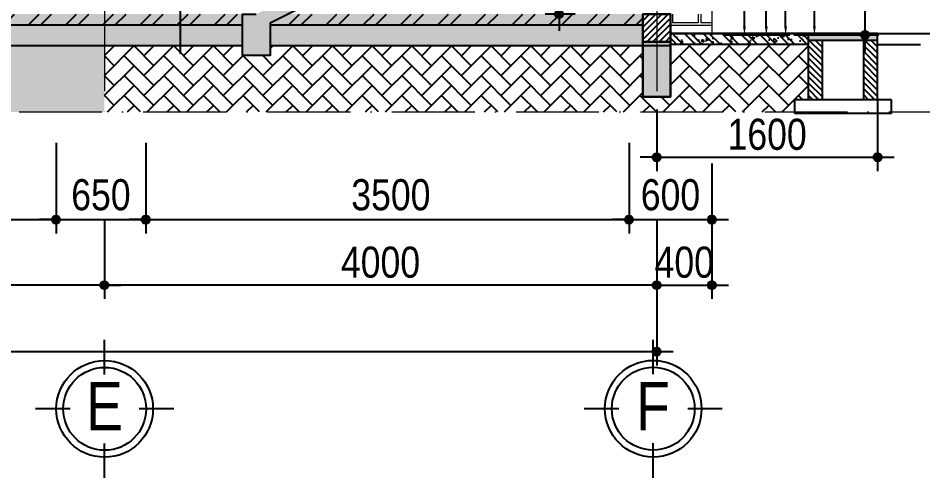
# Model space of a CAD drawing. Extents: x -1107188 to -523840, y 39692 to 514392.
# Drawn here: x -1045230 to -1038677, y 371638 to 374969 of the extents above; entities that cross this region are included whole.
import ezdxf
from ezdxf.enums import TextEntityAlignment as Align

# ---------------------------------------------------------------- set-up
doc = ezdxf.new("R2010")
doc.units = 0
doc.linetypes.add('ACAD_ISO10W100', pattern=[18, 12, -3, 0, -3])
doc.layers.get('DEFPOINTS').update_dxf_attribs({"linetype": 'CONTINUOUS'})
for name, color, linetype, lineweight in [('00-THEP', 1, 'CONTINUOUS', 18), ('CAY', 84, 'CONTINUOUS', 5), ('HACHT', 8, 'CONTINUOUS', 5), ('NET-THAY', 2, 'CONTINUOUS', 13), ('TRUC', 24, 'CONTINUOUS', 0)]:
    doc.layers.add(name, color=color, linetype=linetype, lineweight=lineweight)
for name, color, linetype in [('009', 251, 'CONTINUOUS'), ('04', 4, 'CONTINUOUS'), ('DIM', 1, 'CONTINUOUS'), ('TAGS', 60, 'CONTINUOUS'), ('TEXT', 7, 'CONTINUOUS'), ('TUONG', 131, 'CONTINUOUS')]:
    doc.layers.add(name, color=color, linetype=linetype)
doc.styles.add('HEL-CONDENSE', font='')
doc.styles.add('KICHTHUOC', font='', dxfattribs={"width": 0.8})
doc.styles.get("Standard").update_dxf_attribs({"font": ''})
doc.styles.add('VNI-HELVE-CONDENSEN', font='')
doc.styles.get('HEL-CONDENSE').set_extended_font_data('VNI-Helve-Condense')
doc.styles.get('KICHTHUOC').set_extended_font_data('VNI-Helve-Condense')
doc.styles.get('Standard').set_extended_font_data('VNI-Helve-Condense')
doc.styles.get('VNI-HELVE-CONDENSEN').set_extended_font_data('VNI-Helve-Condense')
doc.dimstyles.new('D100', dxfattribs={"dimtxt": 225, "dimasz": 1.2, "dimexe": 100, "dimexo": 0, "dimgap": 50, "dimtad": 1, "dimdec": 0, "dimzin": 13, "dimdsep": 46, "dimtxsty": 'HEL-CONDENSE', "dimblk": 'D50', "dimcen": 0, "dimclrd": 1, "dimclre": 1, "dimclrt": 7, "dimadec": 0, "dimazin": 0, "dimtfac": 1, "dimtdec": 0, "dimtmove": 0, "dimatfit": 3, "dimldrblk": 'D50', "dimfxl": 1, "dimtolj": 1, "dimtzin": 13, "dimarcsym": 0})
doc.dimstyles.new('DIM 25', dxfattribs={"dimtxt": 2.5, "dimasz": 2.5, "dimexe": 1.25, "dimexo": 0.625, "dimtad": 1, "dimdec": 0, "dimtxsty": 'KICHTHUOC', "dimcen": 2.5, "dimclrd": 1, "dimclre": 1, "dimclrt": 2, "dimadec": 0, "dimazin": 0, "dimtfac": 1, "dimtdec": 0, "dimtix": 1, "dimtmove": 0, "dimatfit": 3, "dimfxl": 6, "dimfxlon": 1, "dimarcsym": 0})
doc.dimstyles.get("Standard").update_dxf_attribs({"dimtxt": 0.18, "dimasz": 0.18, "dimexe": 0.18, "dimexo": 0.0625, "dimgap": 0.09, "dimtad": 0, "dimtih": 1, "dimtoh": 1, "dimdec": 4, "dimzin": 0, "dimdsep": 46, "dimtxsty": 'Standard', "dimcen": 0.09, "dimadec": 0, "dimazin": 0, "dimtfac": 1, "dimtdec": 4, "dimtofl": 0, "dimtmove": 0, "dimatfit": 3, "dimfxl": 1, "dimtolj": 1, "dimtzin": 0, "dimarcsym": 0})
pattern_1 = [(45, (-2381730.1, 168509.04), (1e-14, 143.684098), [304.8, -101.6]), (135, (-2381658.26, 168580.88), (1e-14, 143.684098), [304.8, -101.6])]

# ---------------------------------------------------------------- blocks, each defined once
blk = doc.blocks.new('D50')
at = {"layer": 'DIM'}
blk.add_hatch(color=256, dxfattribs=at).paths.add_polyline_path([(25, 0, 1), (-25, 0, 1)])
blk.add_line((25, 0), (100, 0), dxfattribs=at)
blk.add_circle((0, 0), 25, dxfattribs=at)
blk = doc.blocks.new('*D1035')
at = {"layer": 'DEFPOINTS', "color": 0, "transparency": 16777216}
for p in [(-1044604.9, 373509), (-1040604.9, 373509), (-1044604.9, 373034.4)]:
    blk.add_point(p, dxfattribs=at)
at = {"layer": 'DIM', "color": 1, "lineweight": -2, "transparency": 16777216}
for p, q in [((-1044604.9, 373509), (-1044604.9, 372934.4)), ((-1040604.9, 373509), (-1040604.9, 372934.4)), ((-1040606.1, 373034.4), (-1044603.7, 373034.4))]:
    blk.add_line(p, q, dxfattribs=at)
at = {"layer": 'DIM', "color": 1, "lineweight": -2, "transparency": 16777216, "xscale": 1.199999999999999, "yscale": 1.199999999999999, "zscale": 1.199999999999999}
for p, rotation in [((-1044604.9, 373034.4), 179.9999999999992), ((-1040604.9, 373034.4), 359.9999999999992)]:
    blk.add_blockref('D50', p, dxfattribs=dict(at, rotation=rotation))
at = {"layer": 'DIM', "color": 7, "transparency": 16777216, "insert": (-1042604.9, 373199.3), "char_height": 225, "attachment_point": 5, "style": 'HEL-CONDENSE'}
blk.add_mtext('\\A1;4000', dxfattribs=at)
blk = doc.blocks.new('*D1036')
at = {"layer": 'DEFPOINTS', "color": 0, "transparency": 16777216}
for p in [(-1046604.9, 373509), (-1044604.9, 373509), (-1046604.9, 373034.4)]:
    blk.add_point(p, dxfattribs=at)
at = {"layer": 'DIM', "color": 1, "lineweight": -2, "transparency": 16777216}
for p, q in [((-1046604.9, 373509), (-1046604.9, 372934.4)), ((-1044604.9, 373509), (-1044604.9, 372934.4)), ((-1044606.1, 373034.4), (-1046603.7, 373034.4))]:
    blk.add_line(p, q, dxfattribs=at)
at = {"layer": 'DIM', "color": 1, "lineweight": -2, "transparency": 16777216, "xscale": 1.199999999999999, "yscale": 1.199999999999999, "zscale": 1.199999999999999, "rotation": 180}
blk.add_blockref('D50', (-1046604.9, 373034.4), dxfattribs=at)
at = {"layer": 'DIM', "color": 1, "lineweight": -2, "transparency": 16777216, "xscale": 1.199999999999999, "yscale": 1.199999999999999, "zscale": 1.199999999999999}
blk.add_blockref('D50', (-1044604.9, 373034.4), dxfattribs=at)
at = {"layer": 'DIM', "color": 7, "transparency": 16777216, "insert": (-1045604.9, 373199.3), "char_height": 225, "attachment_point": 5, "style": 'HEL-CONDENSE'}
blk.add_mtext('\\A1;2000', dxfattribs=at)
blk = doc.blocks.new('*D1039')
at = {"layer": 'DEFPOINTS', "color": 0, "transparency": 16777216}
for p in [(-1055504.9, 373509), (-1040604.9, 373509), (-1040604.9, 372552.8)]:
    blk.add_point(p, dxfattribs=at)
at = {"layer": 'DIM', "color": 1, "lineweight": -2, "transparency": 16777216}
for p, q in [((-1055504.9, 373509), (-1055504.9, 372452.8)), ((-1040604.9, 373509), (-1040604.9, 372452.8)), ((-1055503.7, 372552.8), (-1040606.1, 372552.8))]:
    blk.add_line(p, q, dxfattribs=at)
at = {"layer": 'DIM', "color": 1, "lineweight": -2, "transparency": 16777216, "xscale": 1.199999999999999, "yscale": 1.199999999999999, "zscale": 1.199999999999999, "rotation": 180}
blk.add_blockref('D50', (-1055504.9, 372552.8), dxfattribs=at)
at = {"layer": 'DIM', "color": 1, "lineweight": -2, "transparency": 16777216, "xscale": 1.199999999999999, "yscale": 1.199999999999999, "zscale": 1.199999999999999}
blk.add_blockref('D50', (-1040604.9, 372552.8), dxfattribs=at)
at = {"layer": 'DIM', "color": 7, "transparency": 16777216, "insert": (-1048054.9, 372717.7), "char_height": 225, "attachment_point": 5, "style": 'HEL-CONDENSE'}
blk.add_mtext('\\A1;14900', dxfattribs=at)
blk = doc.blocks.new('A$C206177D3')
at = {"layer": 'TAGS', "ltscale": 1000}
for p, q in [((-36.6, 240.1), (-36.6, 490.1)), ((-286.6, -9.9), (-536.6, -9.9)), ((463.4, -9.9), (213.4, -9.9)), ((-36.6, -509.9), (-36.6, -259.9))]:
    blk.add_line(p, q, dxfattribs=at)
blk.add_circle((-36.6, -9.9), 350, dxfattribs=at)
at = {"layer": 'TAGS', "color": 254, "ltscale": 1000}
blk.add_circle((-36.6, -9.9), 300, dxfattribs=at)
at = {"layer": 'TAGS', "ltscale": 1000, "style": 'VNI-HELVE-CONDENSEN'}
blk.add_attdef('A', text='', height=350, dxfattribs=at).set_placement((-38.3, -165.6), align=Align.CENTER)
blk = doc.blocks.new('*D1042')
at = {"layer": 'DEFPOINTS', "color": 0, "transparency": 16777216}
for p in [(-1040604.9, 373509), (-1040204.9, 373503.2), (-1040204.9, 373034.4)]:
    blk.add_point(p, dxfattribs=at)
at = {"layer": 'DIM', "color": 1, "lineweight": -2, "transparency": 16777216}
for p, q in [((-1040604.9, 373509), (-1040604.9, 372934.4)), ((-1040204.9, 373503.2), (-1040204.9, 372934.4)), ((-1040603.7, 373034.4), (-1040206.1, 373034.4))]:
    blk.add_line(p, q, dxfattribs=at)
at = {"layer": 'DIM', "color": 1, "lineweight": -2, "transparency": 16777216, "xscale": 1.199999999999999, "yscale": 1.199999999999999, "zscale": 1.199999999999999, "rotation": 180}
blk.add_blockref('D50', (-1040604.9, 373034.4), dxfattribs=at)
at = {"layer": 'DIM', "color": 1, "lineweight": -2, "transparency": 16777216, "xscale": 1.199999999999999, "yscale": 1.199999999999999, "zscale": 1.199999999999999}
blk.add_blockref('D50', (-1040204.9, 373034.4), dxfattribs=at)
at = {"layer": 'DIM', "color": 7, "transparency": 16777216, "insert": (-1040404.9, 373199.3), "char_height": 225, "attachment_point": 5, "style": 'HEL-CONDENSE'}
blk.add_mtext('\\A1;400', dxfattribs=at)
blk = doc.blocks.new('*D1102')
at = {"layer": 'DEFPOINTS', "color": 0, "linetype": 'Continuous', "transparency": 16777216}
for p in [(-1039588.2, 375897.3), (-1039588.2, 374847.3), (-1039096.5, 374847.3)]:
    blk.add_point(p, dxfattribs=at)
at = {"layer": 'DIM', "color": 1, "linetype": 'Continuous', "lineweight": -2, "transparency": 16777216}
for p, q in [((-1039588.2, 375897.3), (-1038996.5, 375897.3)), ((-1039096.5, 375896.1), (-1039096.5, 374848.5)), ((-1039588.2, 374847.3), (-1038996.5, 374847.3))]:
    blk.add_line(p, q, dxfattribs=at)
at = {"layer": 'DIM', "color": 1, "linetype": 'Continuous', "lineweight": -2, "transparency": 16777216, "xscale": 1.199999999999999, "yscale": 1.199999999999999, "zscale": 1.199999999999999}
for p, rotation in [((-1039096.5, 375897.3), 90), ((-1039096.5, 374847.3), 270)]:
    blk.add_blockref('D50', p, dxfattribs=dict(at, rotation=rotation))
at = {"layer": 'DIM', "color": 7, "linetype": 'Continuous', "transparency": 16777216, "insert": (-1039261.4, 375372.3), "char_height": 225, "attachment_point": 5, "rotation": 90, "style": 'HEL-CONDENSE'}
blk.add_mtext('\\A1;1050', dxfattribs=at)
blk = doc.blocks.new('*D1203')
at = {"layer": 'DEFPOINTS', "color": 0, "linetype": 'Continuous', "transparency": 16777216}
for p in [(-1041312.1, 375897.3), (-1041195.9, 375897.3), (-1041195.9, 374997.3)]:
    blk.add_point(p, dxfattribs=at)
at = {"layer": 'DIM', "color": 1, "linetype": 'Continuous', "lineweight": -2, "transparency": 16777216}
for p, q in [((-1041195.9, 375897.3), (-1041412.1, 375897.3)), ((-1041312.1, 374998.5), (-1041312.1, 375896.1)), ((-1041195.9, 374997.3), (-1041412.1, 374997.3))]:
    blk.add_line(p, q, dxfattribs=at)
at = {"layer": 'DIM', "color": 1, "linetype": 'Continuous', "lineweight": -2, "transparency": 16777216, "xscale": 1.199999999999999, "yscale": 1.199999999999999, "zscale": 1.199999999999999}
for p, rotation in [((-1041312.1, 375897.3), 90), ((-1041312.1, 374997.3), 270)]:
    blk.add_blockref('D50', p, dxfattribs=dict(at, rotation=rotation))
at = {"layer": 'DIM', "color": 7, "linetype": 'Continuous', "transparency": 16777216, "insert": (-1041477, 375447.3), "char_height": 225, "attachment_point": 5, "rotation": 90, "style": 'HEL-CONDENSE'}
blk.add_mtext('\\A1;900', dxfattribs=at)
blk = doc.blocks.new('*D1229')
at = {"layer": 'DEFPOINTS', "color": 0, "linetype": 'Continuous', "transparency": 16777216}
for p in [(-1046254.9, 374066.2), (-1044954.9, 374066.2), (-1044954.9, 373509)]:
    blk.add_point(p, dxfattribs=at)
at = {"layer": 'DIM', "color": 1, "linetype": 'Continuous', "lineweight": -2, "transparency": 16777216}
for p, q in [((-1046254.9, 374066.2), (-1046254.9, 373409)), ((-1044954.9, 374066.2), (-1044954.9, 373409)), ((-1046253.7, 373509), (-1044956.1, 373509))]:
    blk.add_line(p, q, dxfattribs=at)
at = {"layer": 'DIM', "color": 1, "linetype": 'Continuous', "lineweight": -2, "transparency": 16777216, "xscale": 1.199999999999999, "yscale": 1.199999999999999, "zscale": 1.199999999999999, "rotation": 180}
blk.add_blockref('D50', (-1046254.9, 373509), dxfattribs=at)
at = {"layer": 'DIM', "color": 1, "linetype": 'Continuous', "lineweight": -2, "transparency": 16777216, "xscale": 1.199999999999999, "yscale": 1.199999999999999, "zscale": 1.199999999999999}
blk.add_blockref('D50', (-1044954.9, 373509), dxfattribs=at)
at = {"layer": 'DIM', "color": 7, "linetype": 'Continuous', "transparency": 16777216, "insert": (-1045617.4, 373687.8), "char_height": 225, "attachment_point": 5, "style": 'HEL-CONDENSE'}
blk.add_mtext('\\A1;1300', dxfattribs=at)
blk = doc.blocks.new('*D1230')
at = {"layer": 'DEFPOINTS', "color": 0, "linetype": 'Continuous', "transparency": 16777216}
for p in [(-1044954.9, 374066.2), (-1044304.9, 374066.2), (-1044304.9, 373509)]:
    blk.add_point(p, dxfattribs=at)
at = {"layer": 'DIM', "color": 1, "linetype": 'Continuous', "lineweight": -2, "transparency": 16777216}
for p, q in [((-1044954.9, 374066.2), (-1044954.9, 373409)), ((-1044304.9, 374066.2), (-1044304.9, 373409)), ((-1044953.7, 373509), (-1044306.1, 373509))]:
    blk.add_line(p, q, dxfattribs=at)
at = {"layer": 'DIM', "color": 1, "linetype": 'Continuous', "lineweight": -2, "transparency": 16777216, "xscale": 1.199999999999999, "yscale": 1.199999999999999, "zscale": 1.199999999999999, "rotation": 180}
blk.add_blockref('D50', (-1044954.9, 373509), dxfattribs=at)
at = {"layer": 'DIM', "color": 1, "linetype": 'Continuous', "lineweight": -2, "transparency": 16777216, "xscale": 1.199999999999999, "yscale": 1.199999999999999, "zscale": 1.199999999999999}
blk.add_blockref('D50', (-1044304.9, 373509), dxfattribs=at)
at = {"layer": 'DIM', "color": 7, "linetype": 'Continuous', "transparency": 16777216, "insert": (-1044629.9, 373687.8), "char_height": 225, "attachment_point": 5, "style": 'HEL-CONDENSE'}
blk.add_mtext('\\A1;650', dxfattribs=at)
blk = doc.blocks.new('*D1231')
at = {"layer": 'DEFPOINTS', "color": 0, "linetype": 'Continuous', "transparency": 16777216}
for p in [(-1044304.9, 374066.2), (-1040804.9, 374066.2), (-1040804.9, 373509)]:
    blk.add_point(p, dxfattribs=at)
at = {"layer": 'DIM', "color": 1, "linetype": 'Continuous', "lineweight": -2, "transparency": 16777216}
for p, q in [((-1044304.9, 374066.2), (-1044304.9, 373409)), ((-1040804.9, 374066.2), (-1040804.9, 373409)), ((-1044303.7, 373509), (-1040806.1, 373509))]:
    blk.add_line(p, q, dxfattribs=at)
at = {"layer": 'DIM', "color": 1, "linetype": 'Continuous', "lineweight": -2, "transparency": 16777216, "xscale": 1.199999999999999, "yscale": 1.199999999999999, "zscale": 1.199999999999999, "rotation": 180}
blk.add_blockref('D50', (-1044304.9, 373509), dxfattribs=at)
at = {"layer": 'DIM', "color": 1, "linetype": 'Continuous', "lineweight": -2, "transparency": 16777216, "xscale": 1.199999999999999, "yscale": 1.199999999999999, "zscale": 1.199999999999999}
blk.add_blockref('D50', (-1040804.9, 373509), dxfattribs=at)
at = {"layer": 'DIM', "color": 7, "linetype": 'Continuous', "transparency": 16777216, "insert": (-1042529.9, 373687.8), "char_height": 225, "attachment_point": 5, "style": 'HEL-CONDENSE'}
blk.add_mtext('\\A1;3500', dxfattribs=at)
blk = doc.blocks.new('*D1301')
at = {"layer": 'DEFPOINTS', "color": 0, "linetype": 'Continuous', "transparency": 16777216}
for p in [(-1040804.9, 374066.2), (-1040204.9, 373916.2), (-1040204.9, 373509)]:
    blk.add_point(p, dxfattribs=at)
at = {"layer": 'DIM', "color": 1, "linetype": 'Continuous', "lineweight": -2, "transparency": 16777216}
for p, q in [((-1040804.9, 374066.2), (-1040804.9, 373409)), ((-1040204.9, 373916.2), (-1040204.9, 373409)), ((-1040803.7, 373509), (-1040206.1, 373509))]:
    blk.add_line(p, q, dxfattribs=at)
at = {"layer": 'DIM', "color": 1, "linetype": 'Continuous', "lineweight": -2, "transparency": 16777216, "xscale": 1.199999999999999, "yscale": 1.199999999999999, "zscale": 1.199999999999999, "rotation": 180}
blk.add_blockref('D50', (-1040804.9, 373509), dxfattribs=at)
at = {"layer": 'DIM', "color": 1, "linetype": 'Continuous', "lineweight": -2, "transparency": 16777216, "xscale": 1.199999999999999, "yscale": 1.199999999999999, "zscale": 1.199999999999999}
blk.add_blockref('D50', (-1040204.9, 373509), dxfattribs=at)
at = {"layer": 'DIM', "color": 7, "linetype": 'Continuous', "transparency": 16777216, "insert": (-1040504.9, 373687.8), "char_height": 225, "attachment_point": 5, "style": 'HEL-CONDENSE'}
blk.add_mtext('\\A1;600', dxfattribs=at)
blk = doc.blocks.new('*D1340')
at = {"layer": '009', "color": 1, "lineweight": -2, "transparency": 16777216}
for p, q in [((-1039004.9, 374369.9), (-1039004.9, 373860.8)), ((-1040604.9, 374306.2), (-1040604.9, 373860.8)), ((-1040603.7, 373960.8), (-1039006.1, 373960.8))]:
    blk.add_line(p, q, dxfattribs=at)
at = {"layer": 'DEFPOINTS', "color": 0, "transparency": 16777216}
for p in [(-1039004.9, 374369.9), (-1040604.9, 374306.2), (-1039004.9, 373960.8)]:
    blk.add_point(p, dxfattribs=at)
at = {"layer": '009', "color": 1, "lineweight": -2, "transparency": 16777216, "xscale": 1.199999999999999, "yscale": 1.199999999999999, "zscale": 1.199999999999999, "rotation": 180}
blk.add_blockref('D50', (-1040604.9, 373960.8), dxfattribs=at)
at = {"layer": '009', "color": 1, "lineweight": -2, "transparency": 16777216, "xscale": 1.199999999999999, "yscale": 1.199999999999999, "zscale": 1.199999999999999}
blk.add_blockref('D50', (-1039004.9, 373960.8), dxfattribs=at)
at = {"layer": '009', "color": 7, "transparency": 16777216, "insert": (-1039804.9, 374125.7), "char_height": 225, "attachment_point": 5, "style": 'HEL-CONDENSE'}
blk.add_mtext('\\A1;1600', dxfattribs=at)
blk = doc.blocks.new('*D1351')
at = {"layer": '00-THEP', "color": 1, "lineweight": -2, "transparency": 16777216}
for p, q in [((-1040119.5, 377697.3), (-1039938.3, 377697.3)), ((-1039969.5, 374909.8), (-1039969.5, 377634.8)), ((-1040119.5, 374847.3), (-1039938.3, 374847.3))]:
    blk.add_line(p, q, dxfattribs=at)
at = {"layer": '00-THEP', "color": 1, "transparency": 16777216}
for points in [[(-1039980, 377634.8), (-1039959.1, 377634.8), (-1039969.5, 377697.3)], [(-1039980, 374909.8), (-1039959.1, 374909.8), (-1039969.5, 374847.3)]]:
    blk.add_solid(points, dxfattribs=at)
at = {"layer": 'DEFPOINTS', "color": 0, "transparency": 16777216}
for p in [(-1044729.9, 377697.3), (-1039969.5, 377697.3), (-1050704.9, 374847.3)]:
    blk.add_point(p, dxfattribs=at)
at = {"layer": '00-THEP', "color": 2, "transparency": 16777216, "insert": (-1040017.1, 376272.3), "char_height": 62.5, "attachment_point": 5, "rotation": 90, "style": 'KICHTHUOC'}
blk.add_mtext('2850', dxfattribs=at)
blk = doc.blocks.new('*D1353')
at = {"layer": '00-THEP', "color": 1, "lineweight": -2, "transparency": 16777216}
for p, q in [((-1039960.9, 379057.3), (-1039779.7, 379057.3)), ((-1039810.9, 374909.8), (-1039810.9, 378994.8)), ((-1039960.9, 374847.3), (-1039779.7, 374847.3))]:
    blk.add_line(p, q, dxfattribs=at)
at = {"layer": '00-THEP', "color": 1, "transparency": 16777216}
for points in [[(-1039821.3, 378994.8), (-1039800.5, 378994.8), (-1039810.9, 379057.3)], [(-1039821.3, 374909.8), (-1039800.5, 374909.8), (-1039810.9, 374847.3)]]:
    blk.add_solid(points, dxfattribs=at)
at = {"layer": 'DEFPOINTS', "color": 0, "transparency": 16777216}
for p in [(-1040604.9, 379057.3), (-1039810.9, 379057.3), (-1040118.4, 374847.3)]:
    blk.add_point(p, dxfattribs=at)
at = {"layer": '00-THEP', "color": 2, "transparency": 16777216, "insert": (-1039858.4, 376952.3), "char_height": 62.5, "attachment_point": 5, "rotation": 90, "style": 'KICHTHUOC'}
blk.add_mtext('4210', dxfattribs=at)
blk = doc.blocks.new('*D1354')
at = {"layer": '00-THEP', "color": 1, "lineweight": -2, "transparency": 16777216}
for p, q in [((-1039821, 379857.3), (-1039639.7, 379857.3)), ((-1039671, 374909.8), (-1039671, 379794.8)), ((-1039821, 374847.3), (-1039639.7, 374847.3))]:
    blk.add_line(p, q, dxfattribs=at)
at = {"layer": '00-THEP', "color": 1, "transparency": 16777216}
for points in [[(-1039681.4, 379794.8), (-1039660.5, 379794.8), (-1039671, 379857.3)], [(-1039681.4, 374909.8), (-1039660.5, 374909.8), (-1039671, 374847.3)]]:
    blk.add_solid(points, dxfattribs=at)
at = {"layer": 'DEFPOINTS', "color": 0, "transparency": 16777216}
for p in [(-1040800, 379857.3), (-1039671, 379857.3), (-1040118.4, 374847.3)]:
    blk.add_point(p, dxfattribs=at)
at = {"layer": '00-THEP', "color": 2, "transparency": 16777216, "insert": (-1039718.5, 377352.3), "char_height": 62.5, "attachment_point": 5, "rotation": 90, "style": 'KICHTHUOC'}
blk.add_mtext('5010', dxfattribs=at)
blk = doc.blocks.new('*D1350')
at = {"layer": '00-THEP', "color": 1, "lineweight": -2, "transparency": 16777216}
for p, q in [((-1039612.4, 381297.3), (-1039431.1, 381297.3)), ((-1039462.4, 374909.8), (-1039462.4, 381234.8)), ((-1039612.4, 374847.3), (-1039431.1, 374847.3))]:
    blk.add_line(p, q, dxfattribs=at)
at = {"layer": '00-THEP', "color": 1, "transparency": 16777216}
for points in [[(-1039472.8, 381234.8), (-1039451.9, 381234.8), (-1039462.4, 381297.3)], [(-1039472.8, 374909.8), (-1039451.9, 374909.8), (-1039462.4, 374847.3)]]:
    blk.add_solid(points, dxfattribs=at)
at = {"layer": 'DEFPOINTS', "color": 0, "transparency": 16777216}
for p in [(-1044786.3, 381297.3), (-1039462.4, 381297.3), (-1040118.4, 374847.3)]:
    blk.add_point(p, dxfattribs=at)
at = {"layer": '00-THEP', "color": 2, "transparency": 16777216, "insert": (-1039509.9, 378072.3), "char_height": 62.5, "attachment_point": 5, "rotation": 90, "style": 'KICHTHUOC'}
blk.add_mtext('6450', dxfattribs=at)

msp = doc.modelspace()

# ---------------------------------------------------------------- hatches: boundary and pattern name
at = {"layer": '009'}
h = msp.add_hatch(dxfattribs=at)
h.set_pattern_fill('AR-CONC', color=256, style=0)
h.set_pattern_definition([(50, (-2381730.1, 168509.04), (182.184669, -15.939086), [19.05, -209.55]), (355, (-2381730.1, 168509.04), (-35.242826, 191.056643), [15.24, -167.64]), (100.451, (-2381714.92, 168507.71), (146.942502, 175.116688), [16.19, -178.09]), (46.1842, (-2381730.1, 168559.84), (271.07904, -42.042328), [28.575, -314.325]), (96.6356, (-2381707.5, 168556.33), (237.404234, 247.425556), [24.285, -267.135]), (351.184, (-2381730.1, 168559.84), (237.404606, 247.42512), [22.86, -251.46]), (21, (-2381704.7, 168547.14), (151.61488, -102.265519), [19.05, -209.55]), (326, (-2381704.7, 168547.14), (61.802028, 184.187966), [15.24, -167.64]), (71.4514, (-2381692.07, 168538.62), (213.41649, 81.922858), [16.19, -178.09]), (37.5, (-2381730.1, 168509.04), (3.0886033, 84.555039), [0, -165.608, 0, -170.18, 0, -168.275]), (7.5, (-2381730.1, 168509.04), (66.8196625, 100.180575), [0, -97.028, 0, -161.798, 0, -64.135]), (327.5, (-2381786.74, 168509.04), (135.590595, -5.728744), [0, -63.5, 0, -198.12, 0, -262.89]), (317.5, (-2381812.14, 168509.04), (148.129181, 25.426491), [0, -82.55, 0, -131.572, 0, -186.69])])
h.paths.add_polyline_path([(-1048700.741, 374997.327), (-1050504.886, 374997.327), (-1050504.886, 374917.327), (-1048700.741, 374917.327)])
h.paths.add_polyline_path([(-1046604.886, 374997.327), (-1048700.741, 374997.327), (-1048700.741, 374917.327), (-1046604.886, 374917.327)])
h.paths.add_polyline_path([(-1044604.886, 374997.327), (-1046604.886, 374997.327), (-1046604.886, 374917.327), (-1044604.886, 374917.327)])
h.paths.add_polyline_path([(-1044056.575, 374997.327), (-1044604.886, 374997.327), (-1044604.886, 374917.327), (-1044056.575, 374917.327)])
h.paths.add_polyline_path([(-1043604.886, 374997.327), (-1044056.575, 374997.327), (-1044056.575, 374917.327), (-1043604.886, 374917.327)])
h.paths.add_polyline_path([(-1040704.886, 374997.327), (-1043281.279, 374997.327), (-1043404.886, 374935.524), (-1043404.886, 374917.327), (-1040704.886, 374917.327)])
h = msp.add_hatch(dxfattribs=at)
h.set_pattern_fill('ANSI32', color=256, scale=20, style=0)
h.set_pattern_definition([(45, (-2381730.1, 168509.04), (-134.703842, 134.703842), []), (45, (-2381640.3, 168509.04), (-134.703842, 134.703842), [])])
h.paths.add_polyline_path([(-1048700.741, 374997.327), (-1050504.886, 374997.327), (-1050504.886, 374917.327), (-1048700.741, 374917.327)])
h.paths.add_polyline_path([(-1046604.886, 374997.327), (-1048700.741, 374997.327), (-1048700.741, 374917.327), (-1046604.886, 374917.327)])
h.paths.add_polyline_path([(-1044604.886, 374997.327), (-1046604.886, 374997.327), (-1046604.886, 374917.327), (-1044604.886, 374917.327)])
h.paths.add_polyline_path([(-1044056.575, 374997.327), (-1044604.886, 374997.327), (-1044604.886, 374917.327), (-1044056.575, 374917.327)])
h.paths.add_polyline_path([(-1043604.886, 374997.327), (-1044056.575, 374997.327), (-1044056.575, 374917.327), (-1043604.886, 374917.327)])
h.paths.add_polyline_path([(-1040704.886, 374997.327), (-1043281.279, 374997.327), (-1043404.886, 374935.524), (-1043404.886, 374917.327), (-1040704.886, 374917.327)])
h = msp.add_hatch(dxfattribs=at)
h.set_pattern_fill('ANSI31', color=256, scale=10, style=0)
h.set_pattern_definition([(45, (-2339907.115, 168509.037), (-22.4506403, 22.4506403), [])])
h.paths.add_polyline_path([(-1040604.886, 374997.327), (-1040704.886, 374997.327), (-1040704.886, 374797.327), (-1040604.886, 374797.327)])
h.paths.add_polyline_path([(-1040504.886, 374997.327), (-1040604.886, 374997.327), (-1040604.886, 374797.327), (-1040504.886, 374797.327)])
h = msp.add_hatch(dxfattribs=at)
h.set_pattern_fill('AR-SAND', color=256, scale=2, style=0)
h.set_pattern_definition([(37.5, (-2381730.1, 168509.04), (-3.2000626, 97.8826475), [0, -77.216, 0, -86.36, 0, -82.55]), (7.5, (-2381730.1, 168509.04), (89.904657, 143.36502), [0, -41.656, 0, -69.596, 0, -26.67]), (327.5, (-2381792.58, 168509.04), (158.198474, 0.287437), [0, -25.4, 0, -91.44, 0, -119.38]), (317.5, (-2381792.58, 168509.04), (152.71129, 44.585865), [0, -12.7, 0, -59.944, 0, -68.58])])
h.paths.add_polyline_path([(-1048700.741, 374917.327), (-1050504.886, 374917.327), (-1050504.886, 374797.327), (-1050504.886, 374767.327), (-1048700.741, 374767.327)])
h.paths.add_polyline_path([(-1046604.886, 374917.327), (-1048700.741, 374917.327), (-1048700.741, 374767.327), (-1046604.886, 374767.327)])
h.paths.add_polyline_path([(-1044604.886, 374917.327), (-1046604.886, 374917.327), (-1046604.886, 374767.327), (-1044604.886, 374767.327)])
h.paths.add_polyline_path([(-1044056.575, 374917.327), (-1044604.886, 374917.327), (-1044604.886, 374767.327), (-1044056.575, 374767.327)])
h.paths.add_polyline_path([(-1043604.886, 374917.327), (-1044056.575, 374917.327), (-1044056.575, 374767.327), (-1043604.886, 374767.327)])
h.paths.add_polyline_path([(-1040704.886, 374797.327), (-1040704.886, 374917.327), (-1043404.886, 374917.327), (-1043404.886, 374767.327), (-1040704.886, 374767.327)])
h = msp.add_hatch(dxfattribs=at)
h.set_pattern_fill('AR-CONC', color=256, style=0)
h.set_pattern_definition([(130, (258697.34, 168519.04), (-182.184669, -15.939086), [19.05, -209.55]), (185, (258697.34, 168519.04), (35.242826, 191.056643), [15.24, -167.64]), (79.549, (258682.16, 168517.71), (-146.942502, 175.116688), [16.19, -178.09]), (133.8158, (258697.34, 168569.84), (-271.07904, -42.042328), [28.575, -314.325]), (83.3644, (258674.75, 168566.33), (-237.404234, 247.425556), [24.285, -267.135]), (188.816, (258697.34, 168569.84), (-237.404606, 247.42512), [22.86, -251.46]), (159, (258671.94, 168557.14), (-151.61488, -102.265519), [19.05, -209.55]), (214, (258671.94, 168557.14), (-61.802028, 184.187966), [15.24, -167.64]), (108.5486, (258659.31, 168548.62), (-213.41649, 81.922858), [16.19, -178.09]), (142.5, (258697.344, 168519.04), (-3.0886033, 84.555039), [0, -165.608, 0, -170.18, 0, -168.275]), (172.5, (258697.34, 168519.04), (-66.8196625, 100.180575), [0, -97.028, 0, -161.798, 0, -64.135]), (212.5, (258753.986, 168519.04), (-135.590595, -5.728744), [0, -63.5, 0, -198.12, 0, -262.89]), (222.5, (258779.39, 168519.04), (-148.129181, 25.426491), [0, -82.55, 0, -131.572, 0, -186.69])])
h.paths.add_polyline_path([(-1040504.886, 374857.327), (-1039504.886, 374857.327), (-1039504.886, 374777.327), (-1040504.886, 374777.327), (-1040504.886, 374807.327)])
h = msp.add_hatch(dxfattribs=at)
h.set_pattern_fill('ANSI32', color=256, scale=10, style=0)
h.set_pattern_definition([(135, (258697.34, 168519.04), (67.351921, 67.351921), []), (135, (258652.44, 168519.04), (67.351921, 67.351921), [])])
h.paths.add_polyline_path([(-1040504.886, 374857.327), (-1039504.886, 374857.327), (-1039504.886, 374777.327), (-1040504.886, 374777.327), (-1040504.886, 374807.327)])
h = msp.add_hatch(dxfattribs=at)
h.set_pattern_fill('AR-HBONE', color=256, style=0)
h.set_pattern_definition(pattern_1)
edge = h.paths.add_edge_path()
edge.add_line((-1055504.886, 374289.137), (-1055504.886, 374767.327))
edge.add_line((-1055504.886, 374767.327), (-1057054.365, 374767.327))
edge.add_line((-1057054.365, 374767.327), (-1056829.365, 374643.421))
edge.add_line((-1056829.365, 374643.421), (-1056851.072, 374604.003))
edge.add_line((-1056851.072, 374604.003), (-1057048.664, 374712.816))
edge.add_ellipse((-1057667.308, 374688.966), major_axis=(-619.222, 0), ratio=0.89085777, start_angle=133.5475638, end_angle=182.4779175, ccw=False)
edge.add_line((-1057240.69, 374289.137), (-1055504.886, 374289.137))
edge = h.paths.add_edge_path()
edge.add_ellipse((-1057667.308, 374688.966), major_axis=(-619.222, 0), ratio=0.89085777, start_angle=-8.1665763, end_angle=46.4524362, ccw=False)
edge.add_line((-1058280.25, 374767.327), (-1058505.25, 374767.327))
edge.add_line((-1058505.25, 374767.327), (-1059004.886, 374767.327))
edge.add_line((-1059004.886, 374767.327), (-1059004.886, 374447.327))
edge.add_line((-1059004.886, 374447.327), (-1059104.886, 374447.327))
edge.add_line((-1059104.886, 374447.327), (-1059104.886, 374289.137))
edge.add_line((-1059104.886, 374289.137), (-1058093.925, 374289.137))
h.paths.add_polyline_path([(-1052604.886, 374289.137), (-1052604.886, 374767.327), (-1054604.886, 374767.327), (-1054604.886, 374289.137)])
h.paths.add_polyline_path([(-1054604.886, 374289.137), (-1054604.886, 374767.327), (-1055504.886, 374767.327), (-1055504.886, 374289.137)])
h.paths.add_polyline_path([(-1052604.886, 374767.327), (-1052604.886, 374289.137), (-1050604.886, 374289.137), (-1050604.886, 374397.327), (-1050704.886, 374397.327), (-1050704.886, 374767.327)])
h.paths.add_polyline_path([(-1050504.886, 374767.327), (-1050504.886, 374397.327), (-1050604.886, 374397.327), (-1050604.886, 374289.137), (-1046604.886, 374289.137), (-1046604.886, 374767.327)])
h.paths.add_polyline_path([(-1044604.886, 374289.137), (-1044604.886, 374767.327), (-1046604.886, 374767.327), (-1046604.886, 374289.137)])
h = msp.add_hatch(dxfattribs=at)
h.set_pattern_fill('AR-HBONE', color=256, style=0)
h.set_pattern_definition(pattern_1)
h.paths.add_polyline_path([(-1040704.886, 374767.327), (-1043404.886, 374767.327), (-1043404.886, 374697.327), (-1043604.886, 374697.327), (-1043604.886, 374767.327), (-1044604.886, 374767.327), (-1044604.886, 374289.137), (-1040604.886, 374289.137), (-1040604.886, 374397.327), (-1040704.886, 374397.327)])
h.paths.add_polyline_path([(-1039504.886, 374777.327), (-1040504.886, 374777.327), (-1040504.886, 374767.327), (-1040504.886, 374397.327), (-1040604.886, 374397.327), (-1040604.886, 374289.137), (-1039604.886, 374289.137), (-1039604.886, 374377.327), (-1039504.886, 374377.327)])
h = msp.add_hatch(dxfattribs=at)
h.set_pattern_fill('ANSI31', color=256, scale=10, style=0)
h.set_pattern_definition([(135, (258697.344, 168519.037), (22.4506403, 22.4506403), [])])
h.paths.add_polyline_path([(-1039104.886, 374377.327), (-1039004.886, 374377.327), (-1039004.886, 374807.327), (-1039104.886, 374807.327)])
h.paths.add_polyline_path([(-1039404.886, 374807.327), (-1039504.886, 374807.327), (-1039504.886, 374377.327), (-1039404.886, 374377.327)])
at = {"layer": '04'}
for points in [[(-1043404.886, 374935.524), (-1041681.279, 375797.327), (-1040704.886, 375797.327), (-1040704.886, 375897.327), (-1042004.886, 375897.327), (-1042004.886, 375747.327), (-1043504.886, 374997.327), (-1043604.886, 374997.327), (-1043604.886, 374697.327), (-1043404.886, 374697.327)], [(-1039504.886, 374857.327), (-1039504.886, 374807.327), (-1039004.886, 374807.327), (-1039004.886, 374857.327)]]:
    msp.add_hatch(color=256, dxfattribs=at).paths.add_polyline_path(points)
h = msp.add_hatch(color=256, dxfattribs=at)
h.paths.add_polyline_path([(-1040604.886, 374797.327), (-1040704.886, 374797.327), (-1040704.886, 374397.327), (-1040604.886, 374397.327)])
h.paths.add_polyline_path([(-1040504.886, 374797.327), (-1040604.886, 374797.327), (-1040604.886, 374397.327), (-1040504.886, 374397.327)])
h = msp.add_hatch(color=256, dxfattribs=at)
h.paths.add_polyline_path([(-1040604.886, 374797.327), (-1040504.886, 374797.327), (-1040504.886, 374397.327), (-1040604.886, 374397.327)])
h.paths.add_polyline_path([(-1040704.886, 374797.327), (-1040604.886, 374797.327), (-1040604.886, 374397.327), (-1040704.886, 374397.327)])
at = {"layer": 'HACHT'}
h = msp.add_hatch(dxfattribs=at)
h.set_pattern_fill('AR-BRELM', color=256, scale=2, angle=180, style=0)
h.set_pattern_definition([(180, (-2381730.1, 168978.3), (-3e-14, -270.968), [387.35, -19.05]), (180, (-2381730.1, 168864), (-3e-14, -270.968), [387.35, -19.05]), (180, (-2381831.7, 168842.82), (-3e-14, -270.968), [184.15, -19.05]), (180, (-2381831.7, 168728.51), (-3e-14, -270.968), [184.15, -19.05]), (270, (-2381730.1, 168978.3), (406.4, -7e-14), [114.3, -156.6672]), (270, (-2381711.05, 168978.3), (406.4, -7e-14), [114.3, -156.6672]), (270, (-2381831.7, 168842.82), (203.2, -4e-14), [114.3, -156.6672]), (270, (-2381812.65, 168842.82), (203.2, -4e-14), [114.3, -156.6672])])
h.paths.add_polyline_path([(-1040204.886, 374847.327), (-1040204.886, 374997.327), (-1040504.886, 374997.327), (-1040504.886, 374847.327)])

# ---------------------------------------------------------------- linework, layer by layer
at = {"layer": '009'}
msp.add_line((-1040504.886, 374857.327), (-1037607.573, 374857.327), dxfattribs=at)
at = {"layer": '04'}
for p, q in [((-1043604.886, 374917.327), (-1050504.886, 374917.327)), ((-1040704.886, 374917.327), (-1043404.886, 374917.327)), ((-1039004.886, 374857.327), (-1040504.886, 374857.327)), ((-1039504.886, 374377.327), (-1039504.886, 374857.327)), ((-1039004.886, 374377.327), (-1039004.886, 374857.327)), ((-1043604.886, 374767.327), (-1059624.63, 374767.327)), ((-1040504.886, 374767.327), (-1043404.886, 374767.327)), ((-1039504.886, 374777.327), (-1040504.886, 374777.327)), ((-1039004.886, 374807.327), (-1039504.886, 374807.327)), ((-1039404.886, 374377.327), (-1039404.886, 374807.327)), ((-1039104.886, 374377.327), (-1039104.886, 374807.327)), ((-1039604.886, 374277.327), (-1039604.886, 374377.327)), ((-1038904.886, 374277.327), (-1038904.886, 374377.327))]:
    msp.add_line(p, q, dxfattribs=at)
msp.add_lwpolyline([(-1043404.886, 374935.524), (-1043404.886, 374697.327), (-1043604.886, 374697.327), (-1043604.886, 374997.327), (-1043504.886, 374997.327)], dxfattribs=at)
for points in [[(-1040504.886, 374797.327), (-1040704.886, 374797.327), (-1040704.886, 374997.327), (-1040504.886, 374997.327)], [(-1040704.886, 374797.327), (-1040504.886, 374797.327), (-1040504.886, 374997.327), (-1040704.886, 374997.327)]]:
    msp.add_lwpolyline(points, close=True, dxfattribs=at)
at = {"layer": 'CAY'}
for p, q in [((-1040704.886, 374847.327), (-1040704.886, 374767.327)), ((-1040704.886, 374847.327), (-1040704.886, 374767.327)), ((-1040504.886, 374847.327), (-1040504.886, 374767.327)), ((-1040504.886, 374847.327), (-1040504.886, 374767.327))]:
    msp.add_line(p, q, dxfattribs=at)
at = {"layer": 'NET-THAY'}
msp.add_line((-1040204.886, 375297.327), (-1040204.886, 374847.327), dxfattribs=at)
at = {"layer": 'TEXT'}
msp.add_line((-1044056.575, 375337.862), (-1044056.575, 374709.628), dxfattribs=at)
at = {"layer": 'TRUC', "linetype": 'ACAD_ISO10W100', "ltscale": 50}
msp.add_lwpolyline([(-1038580.287, 388541.509), (-1059624.63, 388541.509), (-1059624.63, 374289.137), (-1038580.287, 374289.137)], close=True, dxfattribs=at)
for points in [[(-1044604.886, 388541.509), (-1044604.886, 374289.137)], [(-1040604.886, 388541.509), (-1040604.886, 374289.137)]]:
    msp.add_lwpolyline(points, dxfattribs=at)
at = {"layer": 'TUONG', "color": 4}
for p, q in [((-1043404.886, 374847.327), (-1043404.886, 374697.327)), ((-1038904.886, 374377.327), (-1039604.886, 374377.327)), ((-1038904.886, 374277.327), (-1039604.886, 374277.327))]:
    msp.add_line(p, q, dxfattribs=at)
for points in [[(-1043404.886, 374935.524), (-1041681.279, 375797.327), (-1040704.886, 375797.327)], [(-1039004.886, 374777.327), (-1038695.15, 374777.327)]]:
    msp.add_lwpolyline(points, dxfattribs=at)
for points in [[(-1040704.886, 374397.327), (-1040504.886, 374397.327), (-1040504.886, 374797.327), (-1040704.886, 374797.327)], [(-1040504.886, 374397.327), (-1040704.886, 374397.327), (-1040704.886, 374797.327), (-1040504.886, 374797.327)]]:
    msp.add_lwpolyline(points, close=True, dxfattribs=at)

# ---------------------------------------------------------------- block references
at = {"layer": 'TAGS', "ltscale": 1000}
ref = msp.add_blockref('A$C206177D3', (-1044566.218, 372148.312), dxfattribs=at)
ref.add_attrib('A', 'E', dxfattribs={"color": 7, "ltscale": 1000, "height": 350, "style": 'VNI-HELVE-CONDENSEN'}).set_placement((-1044604.523, 371982.673), align=Align.CENTER)
ref = msp.add_blockref('A$C206177D3', (-1040593.264, 372149.426), dxfattribs=at)
ref.add_attrib('A', 'F', dxfattribs={"color": 7, "ltscale": 1000, "height": 350, "style": 'VNI-HELVE-CONDENSEN'}).set_placement((-1040631.569, 371983.788), align=Align.CENTER)

# ---------------------------------------------------------------- dimensions: what is measured, and where the dimension line sits
at = {"layer": '00-THEP'}
for base, p1, p2, picture, middle in [((-1039462.353, 381297.327), (-1040118.365, 374847.327), (-1044786.275, 381297.327), '*D1350', (-1039509.894, 378072.327)), ((-1039670.962, 379857.327), (-1040118.365, 374847.327), (-1040800.049, 379857.327), '*D1354', (-1039718.504, 377352.327)), ((-1039810.906, 379057.327), (-1040118.365, 374847.327), (-1040604.886, 379057.327), '*D1353', (-1039858.448, 376952.327)), ((-1039969.542, 377697.327), (-1050704.886, 374847.327), (-1044729.886, 377697.327), '*D1351', (-1040017.083, 376272.327))]:
    dim = msp.add_linear_dim(base=base, p1=p1, p2=p2, angle=90, dimstyle='DIM 25', override={"dimscale": 25, "dimfrac": 2}, dxfattribs=at)
    dim.commit()
    dim.dimension.update_dxf_attribs({"geometry": picture, "text_midpoint": middle})
at = {"layer": '009'}
dim = msp.add_linear_dim(base=(-1039004.886, 373960.791), p1=(-1040604.886, 374306.22), p2=(-1039004.886, 374369.875), dimstyle='D100', dxfattribs=at)
dim.commit()
dim.dimension.update_dxf_attribs({"geometry": '*D1340', "text_midpoint": (-1039804.886, 374125.691)})
at = {"layer": 'DIM', "linetype": 'Continuous'}
dim = msp.add_linear_dim(base=(-1041312.058, 375897.327), p1=(-1041195.855, 374997.327), p2=(-1041195.855, 375897.327), angle=90, dimstyle='D100', dxfattribs=at)
dim.commit()
dim.dimension.update_dxf_attribs({"geometry": '*D1203', "text_midpoint": (-1041476.958, 375447.327)})
dim = msp.add_linear_dim(base=(-1039096.484, 374847.327), p1=(-1039588.185, 375897.327), p2=(-1039588.185, 374847.327), angle=90, dimstyle='D100', override={"dimtmove": 1}, dxfattribs=at)
dim.commit()
dim.dimension.update_dxf_attribs({"geometry": '*D1102', "text_midpoint": (-1039261.384, 375372.327)})
for base, p1, p2, picture, middle in [((-1044954.886, 373509.038), (-1046254.886, 374066.21), (-1044954.886, 374066.21), '*D1229', (-1045617.386, 373522.919)), ((-1044304.886, 373509.038), (-1044954.886, 374066.21), (-1044304.886, 374066.21), '*D1230', (-1044629.886, 373522.919)), ((-1040804.886, 373509.038), (-1044304.886, 374066.21), (-1040804.886, 374066.21), '*D1231', (-1042529.886, 373522.919)), ((-1040204.886, 373509.038), (-1040804.886, 374066.21), (-1040204.886, 373916.21), '*D1301', (-1040504.886, 373522.919))]:
    dim = msp.add_linear_dim(base=base, p1=p1, p2=p2, dimstyle='D100', override={"dimtmove": 1}, dxfattribs=at)
    dim.commit()
    dim.dimension.update_dxf_attribs({"geometry": picture, "text_midpoint": middle, "dimtype": 160})
at = {"layer": 'DIM'}
for p1, p2, distance, picture, middle in [((-1055504.886, 373509.038), (-1040604.886, 373509.038), -956.254, '*D1039', (-1048054.886, 372717.685)), ((-1040604.886, 373509.038), (-1044604.886, 373509.038), 474.655, '*D1035', (-1042604.886, 373199.283))]:
    dim = msp.add_aligned_dim(p1=p1, p2=p2, distance=distance, dimstyle='D100', dxfattribs=at)
    dim.commit()
    dim.dimension.update_dxf_attribs({"geometry": picture, "text_midpoint": middle})
dim = msp.add_linear_dim(base=(-1046604.886, 373034.383), p1=(-1044604.886, 373509.038), p2=(-1046604.886, 373509.038), dimstyle='D100', override={"dimtmove": 1}, dxfattribs=at)
dim.commit()
dim.dimension.update_dxf_attribs({"geometry": '*D1036', "text_midpoint": (-1045604.886, 373199.283)})
dim = msp.add_linear_dim(base=(-1040204.886, 373034.383), p1=(-1040604.886, 373509.038), p2=(-1040204.886, 373503.19), dimstyle='Standard', override={"dimtxt": 225, "dimasz": 1.2, "dimexe": 100, "dimexo": 0, "dimgap": 50, "dimtad": 1, "dimtih": 0, "dimtoh": 0, "dimdec": 2, "dimzin": 13, "dimtxsty": 'HEL-CONDENSE', "dimblk": 'D50', "dimcen": 0, "dimclrd": 1, "dimclre": 1, "dimclrt": 7, "dimtdec": 2, "dimtofl": 1, "dimldrblk": 'D50', "dimtzin": 13}, dxfattribs=at)
dim.commit()
dim.dimension.update_dxf_attribs({"geometry": '*D1042', "text_midpoint": (-1040404.886, 373034.383), "dimtype": 160})

doc.saveas('drawing.dxf')
